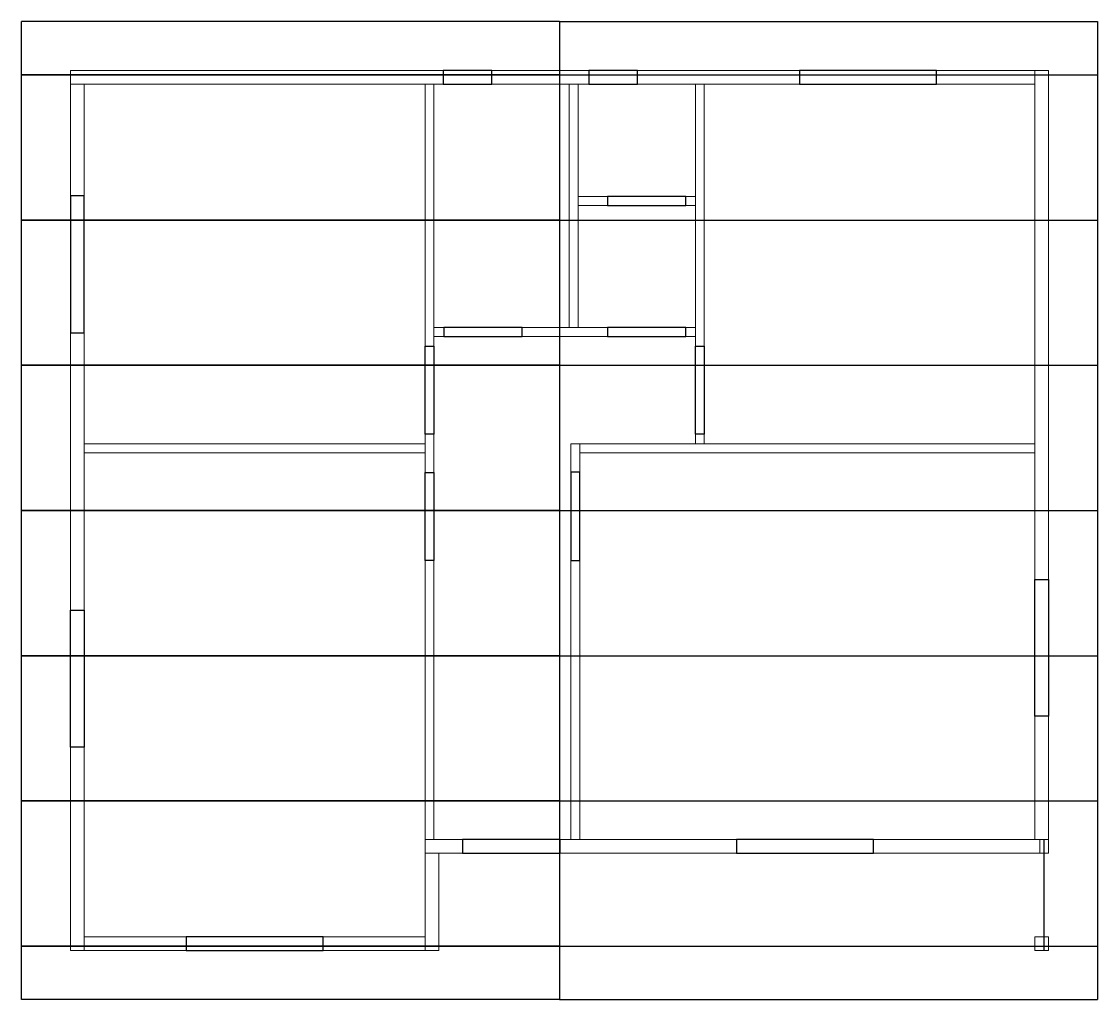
# Model space of a CAD drawing. Header units: centimetres. Extents: x -373760 to 14750, y -122502 to 29584.
# Drawn here: x 3750 to 14750, y 8683 to 18683 of the extents above; entities that cross this region are included whole.
import ezdxf

# ---------------------------------------------------------------- set-up
doc = ezdxf.new("R2010")
doc.units = ezdxf.units.CM
for name, color, linetype in [('ROOF-MAIN', 3, 'Continuous'), ('TRUSS', 4, 'Continuous'), ('WDWK-MAIN', 2, 'Continuous')]:
    doc.layers.add(name, color=color, linetype=linetype)
doc.layers.add('WALL-MAIN', color=1, linetype='Continuous', lineweight=20)

msp = doc.modelspace()

# ---------------------------------------------------------------- linework, layer by layer
at = {"layer": 'ROOF-MAIN'}
for p, q in [((3750.16, 8682.61, 2890), (3750.16, 18682.61, 2890)), ((9250.16, 18682.61, 4540), (3750.16, 18682.61, 2890)), ((9250.16, 18682.61, 4540), (9250.16, 8682.61, 4540)), ((9250.16, 18682.61, 4540), (14750.16, 18682.61, 2890)), ((14750.16, 18682.61, 2890), (14750.16, 8682.61, 2890)), ((9250.16, 8682.61, 4540), (3750.16, 8682.61, 2890)), ((9250.16, 8682.61, 4540), (14750.16, 8682.61, 2890))]:
    msp.add_line(p, q, dxfattribs=at)
at = {"layer": 'TRUSS', "lineweight": -2}
for p, q in [((3750.16, 18137.61, 2800), (14750.16, 18137.61, 2800)), ((3750.16, 18137.61, 2800), (3750.16, 18137.61, 2890)), ((9250.16, 18137.61, 4540), (3750.16, 18137.61, 2890)), ((9250.16, 18137.61, 4540), (14750.16, 18137.61, 2890)), ((14750.16, 18137.61, 2800), (14750.16, 18137.61, 2890)), ((3750.16, 16652.61, 2800), (14750.16, 16652.61, 2800)), ((3750.16, 16652.61, 2800), (3750.16, 16652.61, 2890)), ((9250.16, 16652.61, 4540), (3750.16, 16652.61, 2890)), ((9250.16, 16652.61, 4540), (14750.16, 16652.61, 2890)), ((14750.16, 16652.61, 2800), (14750.16, 16652.61, 2890)), ((3750.16, 15167.61, 2800), (14750.16, 15167.61, 2800)), ((3750.16, 15167.61, 2800), (3750.16, 15167.61, 2890)), ((9250.16, 15167.61, 4540), (3750.16, 15167.61, 2890)), ((9250.16, 15167.61, 4540), (14750.16, 15167.61, 2890)), ((14750.16, 15167.61, 2800), (14750.16, 15167.61, 2890)), ((3750.16, 13682.61, 2800), (14750.16, 13682.61, 2800)), ((3750.16, 13682.61, 2800), (3750.16, 13682.61, 2890)), ((9250.16, 13682.61, 4540), (3750.16, 13682.61, 2890)), ((9250.16, 13682.61, 4540), (14750.16, 13682.61, 2890)), ((14750.16, 13682.61, 2800), (14750.16, 13682.61, 2890)), ((3750.16, 12197.61, 2800), (14750.16, 12197.61, 2800)), ((3750.16, 12197.61, 2800), (3750.16, 12197.61, 2890)), ((9250.16, 12197.61, 4540), (3750.16, 12197.61, 2890)), ((9250.16, 12197.61, 4540), (14750.16, 12197.61, 2890)), ((14750.16, 12197.61, 2800), (14750.16, 12197.61, 2890)), ((3750.16, 10712.61, 2800), (14750.16, 10712.61, 2800)), ((3750.16, 10712.61, 2800), (3750.16, 10712.61, 2890)), ((9250.16, 10712.61, 4540), (3750.16, 10712.61, 2890)), ((9250.16, 10712.61, 4540), (14750.16, 10712.61, 2890)), ((14750.16, 10712.61, 2800), (14750.16, 10712.61, 2890)), ((14205.16, 9182.61, 2800), (14205.16, 10318.88, 2800)), ((14205.16, 9182.61, 2500), (14205.16, 10318.88, 2500)), ((14205.16, 10318.88, 2500), (14205.16, 10318.88, 2800)), ((3750.16, 9227.61, 2800), (14750.16, 9227.61, 2800)), ((3750.16, 9227.61, 2800), (3750.16, 9227.61, 2890)), ((9250.16, 9227.61, 4540), (3750.16, 9227.61, 2890)), ((9250.16, 9227.61, 4540), (14750.16, 9227.61, 2890)), ((14205.16, 9182.61, 2500), (14205.16, 9182.61, 2800)), ((14750.16, 9227.61, 2800), (14750.16, 9227.61, 2890))]:
    msp.add_line(p, q, dxfattribs=at)
at = {"layer": 'WALL-MAIN'}
for p, q in [((4250.16, 18182.61), (14110.16, 18182.61)), ((4250.16, 18042.61), (4250.16, 18182.61)), ((4250.16, 18182.61), (4250.16, 18182.61, 2800)), ((4250.16, 18182.61, 2800), (14110.16, 18182.61, 2800)), ((4250.16, 18042.61, 2800), (4250.16, 18182.61, 2800)), ((14110.16, 18182.61), (14110.16, 18042.61)), ((14250.16, 18182.61), (14110.16, 18182.61)), ((14110.16, 18182.61), (14110.16, 10318.88)), ((14110.16, 18182.61), (14110.16, 18182.61, 2800)), ((14110.16, 18182.61, 2800), (14110.16, 18042.61, 2800)), ((14250.16, 18182.61, 2800), (14110.16, 18182.61, 2800)), ((14110.16, 18182.61, 2800), (14110.16, 10318.88, 2800)), ((14250.16, 10318.88), (14250.16, 18182.61)), ((14250.16, 18182.61), (14250.16, 18182.61, 2800)), ((14250.16, 10318.88, 2800), (14250.16, 18182.61, 2800)), ((14110.16, 18042.61), (4250.16, 18042.61)), ((4390.16, 18042.61), (4250.16, 18042.61)), ((4250.16, 18042.61), (4250.16, 9182.61)), ((4250.16, 18042.61), (4250.16, 18042.61, 2800)), ((14110.16, 18042.61, 2800), (4250.16, 18042.61, 2800)), ((4390.16, 18042.61, 2800), (4250.16, 18042.61, 2800)), ((4250.16, 18042.61, 2800), (4250.16, 9182.61, 2800)), ((4390.16, 9182.61), (4390.16, 18042.61)), ((4390.16, 18042.61), (4390.16, 18042.61, 2800)), ((4390.16, 9182.61, 2800), (4390.16, 18042.61, 2800)), ((7877.02, 18042.61), (7967.02, 18042.61)), ((7877.02, 10318.88), (7877.02, 18042.61)), ((7877.02, 18042.61), (7877.02, 18042.61, 2800)), ((7877.02, 18042.61, 2800), (7967.02, 18042.61, 2800)), ((7877.02, 10318.88, 2800), (7877.02, 18042.61, 2800)), ((7967.02, 18042.61), (7967.02, 10318.88)), ((7967.02, 18042.61), (7967.02, 18042.61, 2800)), ((7967.02, 18042.61, 2800), (7967.02, 10318.88, 2800)), ((9350.16, 18042.61), (9440.16, 18042.61)), ((9350.16, 15552.61), (9350.16, 18042.61)), ((9350.16, 18042.61), (9350.16, 18042.61, 2800)), ((9350.16, 18042.61, 2800), (9440.16, 18042.61, 2800)), ((9350.16, 15552.61, 2800), (9350.16, 18042.61, 2800)), ((9440.16, 18042.61), (9440.16, 15552.61)), ((9440.16, 18042.61), (9440.16, 18042.61, 2800)), ((9440.16, 18042.61, 2800), (9440.16, 15552.61, 2800)), ((10640.16, 18042.61), (10730.16, 18042.61)), ((10640.16, 14362.61), (10640.16, 18042.61)), ((10640.16, 18042.61), (10640.16, 18042.61, 2800)), ((10640.16, 18042.61, 2800), (10730.16, 18042.61, 2800)), ((10640.16, 14362.61, 2800), (10640.16, 18042.61, 2800)), ((10730.16, 18042.61), (10730.16, 14362.61)), ((10730.16, 18042.61), (10730.16, 18042.61, 2800)), ((10730.16, 18042.61, 2800), (10730.16, 14362.61, 2800)), ((14110.16, 18042.61), (14110.16, 18042.61, 2800)), ((10640.16, 16892.61), (9440.16, 16892.61)), ((9440.16, 16892.61), (9440.16, 16802.61)), ((9440.16, 16892.61), (9440.16, 16892.61, 2800)), ((10640.16, 16892.61, 2800), (9440.16, 16892.61, 2800)), ((9440.16, 16892.61, 2800), (9440.16, 16802.61, 2800)), ((10640.16, 16802.61), (10640.16, 16892.61)), ((10640.16, 16892.61), (10640.16, 16892.61, 2800)), ((10640.16, 16802.61, 2800), (10640.16, 16892.61, 2800)), ((9440.16, 16802.61), (10640.16, 16802.61)), ((9440.16, 16802.61), (9440.16, 16802.61, 2800)), ((9440.16, 16802.61, 2800), (10640.16, 16802.61, 2800)), ((10640.16, 16802.61), (10640.16, 16802.61, 2800)), ((7967.02, 15552.61), (10640.16, 15552.61)), ((7967.02, 15462.61), (7967.02, 15552.61)), ((7967.02, 15552.61), (7967.02, 15552.61, 2800)), ((7967.02, 15552.61, 2800), (10640.16, 15552.61, 2800)), ((7967.02, 15462.61, 2800), (7967.02, 15552.61, 2800)), ((9440.16, 15552.61), (9350.16, 15552.61)), ((9350.16, 15552.61), (9350.16, 15552.61, 2800)), ((9440.16, 15552.61, 2800), (9350.16, 15552.61, 2800)), ((9440.16, 15552.61), (9440.16, 15552.61, 2800)), ((10640.16, 15552.61), (10640.16, 15462.61)), ((10640.16, 15552.61), (10640.16, 15552.61, 2800)), ((10640.16, 15552.61, 2800), (10640.16, 15462.61, 2800)), ((10640.16, 15462.61), (7967.02, 15462.61)), ((7967.02, 15462.61), (7967.02, 15462.61, 2800)), ((10640.16, 15462.61, 2800), (7967.02, 15462.61, 2800)), ((10640.16, 15462.61), (10640.16, 15462.61, 2800)), ((4390.16, 14362.61), (7877.02, 14362.61)), ((4390.16, 14272.61), (4390.16, 14362.61)), ((4390.16, 14362.61), (4390.16, 14362.61, 2800)), ((4390.16, 14362.61, 2800), (7877.02, 14362.61, 2800)), ((4390.16, 14272.61, 2800), (4390.16, 14362.61, 2800)), ((7877.02, 14362.61), (7877.02, 14272.61)), ((7877.02, 14362.61), (7877.02, 14362.61, 2800)), ((7877.02, 14362.61, 2800), (7877.02, 14272.61, 2800)), ((9367.02, 14362.61), (9457.02, 14362.61)), ((9367.02, 10318.88), (9367.02, 14362.61)), ((9367.02, 14362.61), (9367.02, 14362.61, 2800)), ((9367.02, 14362.61, 2800), (9457.02, 14362.61, 2800)), ((9367.02, 10318.88, 2800), (9367.02, 14362.61, 2800)), ((9457.02, 14362.61), (9457.02, 10318.88)), ((9457.02, 14362.61), (9457.02, 14272.61)), ((14110.16, 14362.61), (9457.02, 14362.61)), ((9457.02, 14362.61), (9457.02, 14362.61, 2800)), ((9457.02, 14362.61, 2800), (9457.02, 10318.88, 2800)), ((9457.02, 14362.61, 2800), (9457.02, 14272.61, 2800)), ((14110.16, 14362.61, 2800), (9457.02, 14362.61, 2800)), ((10730.16, 14362.61), (10640.16, 14362.61)), ((10640.16, 14362.61), (10640.16, 14362.61, 2800)), ((10730.16, 14362.61, 2800), (10640.16, 14362.61, 2800)), ((10730.16, 14362.61), (10730.16, 14362.61, 2800)), ((14110.16, 14272.61), (14110.16, 14362.61)), ((14110.16, 14362.61), (14110.16, 14362.61, 2800)), ((14110.16, 14272.61, 2800), (14110.16, 14362.61, 2800)), ((7877.02, 14272.61), (4390.16, 14272.61)), ((4390.16, 14272.61), (4390.16, 14272.61, 2800)), ((7877.02, 14272.61, 2800), (4390.16, 14272.61, 2800)), ((7877.02, 14272.61), (7877.02, 14272.61, 2800)), ((9457.02, 14272.61), (14110.16, 14272.61)), ((9457.02, 14272.61), (9457.02, 14272.61, 2800)), ((9457.02, 14272.61, 2800), (14110.16, 14272.61, 2800)), ((14110.16, 14272.61), (14110.16, 14272.61, 2800)), ((7877.02, 10178.88), (7877.02, 10318.88)), ((7877.02, 10318.88), (14250.16, 10318.88)), ((7967.02, 10318.88), (7877.02, 10318.88)), ((7877.02, 10318.88), (7877.02, 10318.88, 2800)), ((7877.02, 10178.88, 2800), (7877.02, 10318.88, 2800)), ((7877.02, 10318.88, 2800), (14160.16, 10318.88, 2800)), ((7967.02, 10318.88, 2800), (7877.02, 10318.88, 2800)), ((7967.02, 10318.88), (7967.02, 10318.88, 2800)), ((9457.02, 10318.88), (9367.02, 10318.88)), ((9367.02, 10318.88), (9367.02, 10318.88, 2800)), ((9457.02, 10318.88, 2800), (9367.02, 10318.88, 2800)), ((9457.02, 10318.88), (9457.02, 10318.88, 2800)), ((14110.16, 10318.88), (14250.16, 10318.88)), ((14110.16, 10318.88), (14110.16, 10318.88, 2800)), ((14110.16, 10318.88, 2800), (14250.16, 10318.88, 2800)), ((14160.16, 10318.88, 2800), (14160.16, 10178.88, 2800)), ((14160.16, 10318.88, 2800), (14160.16, 10318.88, 2500)), ((14160.16, 10178.88, 2500), (14160.16, 10318.88, 2500)), ((14250.16, 10318.88, 2500), (14160.16, 10318.88, 2500)), ((14250.16, 10318.88), (14250.16, 10178.88)), ((14250.16, 10318.88), (14250.16, 10318.88, 2800)), ((14250.16, 10178.88, 2500), (14250.16, 10318.88, 2500)), ((14250.16, 10178.88), (7877.02, 10178.88)), ((7877.02, 9182.61), (7877.02, 10178.88)), ((7877.02, 10178.88), (8017.02, 10178.88)), ((7877.02, 10178.88), (7877.02, 10178.88, 2800)), ((14160.16, 10178.88, 2800), (7877.02, 10178.88, 2800)), ((7877.02, 9182.61, 2800), (7877.02, 10178.88, 2800)), ((7877.02, 10178.88, 2800), (8017.02, 10178.88, 2800)), ((8017.02, 9182.61), (8017.02, 10178.88)), ((8017.02, 10178.88), (8017.02, 10178.88, 2800)), ((8017.02, 10178.88, 2800), (8017.02, 9182.61, 2800)), ((14250.16, 10178.88, 2500), (14160.16, 10178.88, 2500)), ((14160.16, 10178.88, 2500), (14160.16, 10178.88, 2800)), ((14250.16, 10178.88), (14250.16, 10178.88, 2500)), ((4390.16, 9322.61), (7877.02, 9322.61)), ((4390.16, 9182.61), (4390.16, 9322.61)), ((4390.16, 9322.61), (4390.16, 9322.61, 2800)), ((4390.16, 9322.61, 2800), (7877.02, 9322.61, 2800)), ((4390.16, 9182.61, 2800), (4390.16, 9322.61, 2800)), ((7877.02, 9322.61), (7877.02, 9182.61)), ((7877.02, 9322.61), (7877.02, 9322.61, 2800)), ((7877.02, 9322.61, 2800), (7877.02, 9182.61, 2800)), ((14250.16, 9322.61), (14110.16, 9322.61)), ((14110.16, 9322.61), (14110.16, 9182.61)), ((14110.16, 9322.61), (14110.16, 9322.61, 2500)), ((14250.16, 9322.61, 2500), (14110.16, 9322.61, 2500)), ((14110.16, 9322.61, 2500), (14110.16, 9182.61, 2500)), ((14250.16, 9182.61), (14250.16, 9322.61)), ((14250.16, 9322.61), (14250.16, 9322.61, 2500)), ((14250.16, 9182.61, 2500), (14250.16, 9322.61, 2500)), ((4250.16, 9182.61), (4390.16, 9182.61)), ((4250.16, 9182.61), (4250.16, 9182.61, 2800)), ((4250.16, 9182.61, 2800), (4390.16, 9182.61, 2800)), ((7877.02, 9182.61), (4390.16, 9182.61)), ((4390.16, 9182.61), (4390.16, 9182.61, 2800)), ((7877.02, 9182.61, 2800), (4390.16, 9182.61, 2800)), ((8017.02, 9182.61), (7877.02, 9182.61)), ((7877.02, 9182.61), (7877.02, 9182.61, 2800)), ((8017.02, 9182.61, 2800), (7877.02, 9182.61, 2800)), ((8017.02, 9182.61), (8017.02, 9182.61, 2800)), ((14110.16, 9182.61), (14250.16, 9182.61)), ((14110.16, 9182.61), (14110.16, 9182.61, 2500)), ((14110.16, 9182.61, 2500), (14250.16, 9182.61, 2500)), ((14250.16, 9182.61), (14250.16, 9182.61, 2500))]:
    msp.add_line(p, q, dxfattribs=at)
at = {"layer": 'WDWK-MAIN'}
for p, q in [((8559.86, 18182.61, 2100), (8059.86, 18182.61, 2100)), ((8059.86, 18182.61, 2100), (8059.86, 18042.61, 2100)), ((8559.86, 18182.61, 1600), (8059.86, 18182.61, 1600)), ((8059.86, 18182.61, 1600), (8059.86, 18042.61, 1600)), ((8559.86, 18042.61, 2100), (8559.86, 18182.61, 2100)), ((8559.86, 18042.61, 1600), (8559.86, 18182.61, 1600)), ((8059.86, 18042.61, 2100), (8559.86, 18042.61, 2100)), ((8059.86, 18042.61, 1600), (8559.86, 18042.61, 1600))]:
    msp.add_line(p, q, dxfattribs=at)
at = {"layer": 'WDWK-MAIN', "lineweight": -2}
for p, q in [((8059.86, 18182.61, 1600), (8059.86, 18182.61, 2100)), ((8559.86, 18182.61, 1600), (8559.86, 18182.61, 2100)), ((10048.67, 18182.61, 2100), (9548.67, 18182.61, 2100)), ((9548.67, 18182.61, 2100), (9548.67, 18042.61, 2100)), ((10048.67, 18182.61, 1600), (9548.67, 18182.61, 1600)), ((9548.67, 18182.61, 1600), (9548.67, 18042.61, 1600)), ((9548.67, 18182.61, 1600), (9548.67, 18182.61, 2100)), ((10048.67, 18042.61, 2100), (10048.67, 18182.61, 2100)), ((10048.67, 18042.61, 1600), (10048.67, 18182.61, 1600)), ((10048.67, 18182.61, 1600), (10048.67, 18182.61, 2100)), ((13105.38, 18182.61, 2100), (11705.38, 18182.61, 2100)), ((11705.38, 18182.61, 2100), (11705.38, 18042.61, 2100)), ((13105.38, 18182.61, 700), (11705.38, 18182.61, 700)), ((11705.38, 18182.61, 700), (11705.38, 18042.61, 700)), ((11705.38, 18182.61, 700), (11705.38, 18182.61, 2100)), ((13105.38, 18042.61, 2100), (13105.38, 18182.61, 2100)), ((13105.38, 18042.61, 700), (13105.38, 18182.61, 700)), ((13105.38, 18182.61, 700), (13105.38, 18182.61, 2100)), ((8059.86, 18042.61, 1600), (8059.86, 18042.61, 2100)), ((8559.86, 18042.61, 1600), (8559.86, 18042.61, 2100)), ((9548.67, 18042.61, 2100), (10048.67, 18042.61, 2100)), ((9548.67, 18042.61, 1600), (10048.67, 18042.61, 1600)), ((9548.67, 18042.61, 1600), (9548.67, 18042.61, 2100)), ((10048.67, 18042.61, 1600), (10048.67, 18042.61, 2100)), ((11705.38, 18042.61, 2100), (13105.38, 18042.61, 2100)), ((11705.38, 18042.61, 700), (13105.38, 18042.61, 700)), ((11705.38, 18042.61, 700), (11705.38, 18042.61, 2100)), ((13105.38, 18042.61, 700), (13105.38, 18042.61, 2100)), ((4390.16, 16899.03, 2100), (4250.16, 16899.03, 2100)), ((4250.16, 16899.03, 2100), (4250.16, 15499.03, 2100)), ((4390.16, 16899.03, 700), (4250.16, 16899.03, 700)), ((4250.16, 16899.03, 700), (4250.16, 15499.03, 700)), ((4250.16, 16899.03, 700), (4250.16, 16899.03, 2100)), ((4390.16, 15499.03, 2100), (4390.16, 16899.03, 2100)), ((4390.16, 15499.03, 700), (4390.16, 16899.03, 700)), ((4390.16, 16899.03, 700), (4390.16, 16899.03, 2100)), ((10540.16, 16892.61), (9740.16, 16892.61)), ((9740.16, 16892.61), (9740.16, 16802.61)), ((10540.16, 16892.61, 2100), (9740.16, 16892.61, 2100)), ((9740.16, 16892.61, 2100), (9740.16, 16802.61, 2100)), ((9740.16, 16892.61), (9740.16, 16892.61, 2100)), ((10540.16, 16802.61), (10540.16, 16892.61)), ((10540.16, 16802.61, 2100), (10540.16, 16892.61, 2100)), ((10540.16, 16892.61), (10540.16, 16892.61, 2100)), ((9740.16, 16802.61), (10540.16, 16802.61)), ((9740.16, 16802.61, 2100), (10540.16, 16802.61, 2100)), ((9740.16, 16802.61), (9740.16, 16802.61, 2100)), ((10540.16, 16802.61), (10540.16, 16802.61, 2100)), ((8867.02, 15552.61), (8067.02, 15552.61)), ((8067.02, 15552.61), (8067.02, 15462.61)), ((8867.02, 15552.61, 2100), (8067.02, 15552.61, 2100)), ((8067.02, 15552.61, 2100), (8067.02, 15462.61, 2100)), ((8067.02, 15552.61), (8067.02, 15552.61, 2100)), ((8867.02, 15462.61), (8867.02, 15552.61)), ((8867.02, 15462.61, 2100), (8867.02, 15552.61, 2100)), ((8867.02, 15552.61), (8867.02, 15552.61, 2100)), ((10540.16, 15552.61), (9740.16, 15552.61)), ((9740.16, 15552.61), (9740.16, 15462.61)), ((10540.16, 15552.61, 2100), (9740.16, 15552.61, 2100)), ((9740.16, 15552.61, 2100), (9740.16, 15462.61, 2100)), ((9740.16, 15552.61), (9740.16, 15552.61, 2100)), ((10540.16, 15462.61), (10540.16, 15552.61)), ((10540.16, 15462.61, 2100), (10540.16, 15552.61, 2100)), ((10540.16, 15552.61), (10540.16, 15552.61, 2100)), ((4250.16, 15499.03, 2100), (4390.16, 15499.03, 2100)), ((4250.16, 15499.03, 700), (4390.16, 15499.03, 700)), ((4250.16, 15499.03, 700), (4250.16, 15499.03, 2100)), ((4390.16, 15499.03, 700), (4390.16, 15499.03, 2100)), ((8067.02, 15462.61), (8867.02, 15462.61)), ((8067.02, 15462.61, 2100), (8867.02, 15462.61, 2100)), ((8067.02, 15462.61), (8067.02, 15462.61, 2100)), ((8867.02, 15462.61), (8867.02, 15462.61, 2100)), ((9740.16, 15462.61), (10540.16, 15462.61)), ((9740.16, 15462.61, 2100), (10540.16, 15462.61, 2100)), ((9740.16, 15462.61), (9740.16, 15462.61, 2100)), ((10540.16, 15462.61), (10540.16, 15462.61, 2100)), ((7877.25, 15362.61), (7967.02, 15362.61)), ((7877.25, 14462.61), (7877.25, 15362.61)), ((7877.25, 15362.61, 2100), (7967.02, 15362.61, 2100)), ((7877.25, 14462.61, 2100), (7877.25, 15362.61, 2100)), ((7877.25, 15362.61), (7877.25, 15362.61, 2100)), ((7967.02, 15362.61), (7967.02, 14462.61)), ((7967.02, 15362.61, 2100), (7967.02, 14462.61, 2100)), ((7967.02, 15362.61), (7967.02, 15362.61, 2100)), ((10640.16, 15362.61), (10730.16, 15362.61)), ((10640.16, 14462.61), (10640.16, 15362.61)), ((10640.16, 15362.61, 2100), (10730.16, 15362.61, 2100)), ((10640.16, 14462.61, 2100), (10640.16, 15362.61, 2100)), ((10640.38, 15362.61), (10640.38, 15362.61, 2100)), ((10730.16, 15362.61), (10730.16, 14462.61)), ((10730.16, 15362.61, 2100), (10730.16, 14462.61, 2100)), ((10730.16, 15362.61), (10730.16, 15362.61, 2100)), ((7967.02, 14462.61), (7877.25, 14462.61)), ((7967.02, 14462.61, 2100), (7877.25, 14462.61, 2100)), ((7877.25, 14462.61), (7877.25, 14462.61, 2100)), ((7967.02, 14462.61), (7967.02, 14462.61, 2100)), ((10730.16, 14462.61), (10640.16, 14462.61)), ((10730.16, 14462.61, 2100), (10640.16, 14462.61, 2100)), ((10640.16, 14462.61), (10640.16, 14462.61, 2100)), ((10730.16, 14462.61), (10730.16, 14462.61, 2100)), ((7877.25, 14072.61), (7967.02, 14072.61)), ((7877.25, 13172.61), (7877.25, 14072.61)), ((7877.25, 14072.61, 2100), (7967.02, 14072.61, 2100)), ((7877.25, 13172.61, 2100), (7877.25, 14072.61, 2100)), ((7877.25, 14072.61), (7877.25, 14072.61, 2100)), ((7967.02, 14072.61), (7967.02, 13172.61)), ((7967.02, 14072.61, 2100), (7967.02, 13172.61, 2100)), ((7967.02, 14072.61), (7967.02, 14072.61, 2100)), ((9457.02, 14074.85), (9367.02, 14074.85)), ((9367.02, 14074.85), (9367.02, 13172.61)), ((9457.02, 14074.85, 2100), (9367.02, 14074.85, 2100)), ((9367.02, 14074.85, 2100), (9367.02, 13172.61, 2100)), ((9367.25, 14074.85), (9367.25, 14074.85, 2100)), ((9457.02, 13172.61), (9457.02, 14074.85)), ((9457.02, 13172.61, 2100), (9457.02, 14074.85, 2100)), ((9457.02, 14074.85), (9457.02, 14074.85, 2100)), ((7967.02, 13172.61), (7877.25, 13172.61)), ((7967.02, 13172.61, 2100), (7877.25, 13172.61, 2100)), ((7877.25, 13172.61), (7877.25, 13172.61, 2100)), ((7967.02, 13172.61), (7967.02, 13172.61, 2100)), ((9367.02, 13172.61), (9457.02, 13172.61)), ((9367.02, 13172.61, 2100), (9457.02, 13172.61, 2100)), ((9367.02, 13172.61), (9367.02, 13172.61, 2100)), ((9457.02, 13172.61), (9457.02, 13172.61, 2100)), ((14110.16, 11578.13, 2100), (14110.16, 12978.13, 2100)), ((14110.16, 12978.13, 2100), (14250.16, 12978.13, 2100)), ((14110.16, 11578.13, 700), (14110.16, 12978.13, 700)), ((14110.16, 12978.13, 700), (14250.16, 12978.13, 700)), ((14110.16, 12978.13, 700), (14110.16, 12978.13, 2100)), ((14250.16, 12978.13, 2100), (14250.16, 11578.13, 2100)), ((14250.16, 12978.13, 700), (14250.16, 11578.13, 700)), ((14250.16, 12978.13, 700), (14250.16, 12978.13, 2100)), ((4250.16, 12663.95, 2100), (4390.16, 12663.95, 2100)), ((4250.16, 11263.95, 2100), (4250.16, 12663.95, 2100)), ((4250.16, 12663.95, 700), (4390.16, 12663.95, 700)), ((4250.16, 11263.95, 700), (4250.16, 12663.95, 700)), ((4250.16, 12663.95, 700), (4250.16, 12663.95, 2100)), ((4390.16, 12663.95, 2100), (4390.16, 11263.95, 2100)), ((4390.16, 12663.95, 700), (4390.16, 11263.95, 700)), ((4390.16, 12663.95, 700), (4390.16, 12663.95, 2100)), ((14250.16, 11578.13, 2100), (14110.16, 11578.13, 2100)), ((14250.16, 11578.13, 700), (14110.16, 11578.13, 700)), ((14110.16, 11578.13, 700), (14110.16, 11578.13, 2100)), ((14250.16, 11578.13, 700), (14250.16, 11578.13, 2100)), ((4390.16, 11263.95, 2100), (4250.16, 11263.95, 2100)), ((4390.16, 11263.95, 700), (4250.16, 11263.95, 700)), ((4250.16, 11263.95, 700), (4250.16, 11263.95, 2100)), ((4390.16, 11263.95, 700), (4390.16, 11263.95, 2100)), ((9258.37, 10318.88), (8258.37, 10318.88)), ((8258.37, 10318.88), (8258.37, 10178.88)), ((9258.37, 10318.88, 2100), (8258.37, 10318.88, 2100)), ((8258.37, 10318.88, 2100), (8258.37, 10178.88, 2100)), ((8258.37, 10318.88), (8258.37, 10318.88, 2100)), ((9258.37, 10178.88), (9258.37, 10318.88)), ((9258.37, 10178.88, 2100), (9258.37, 10318.88, 2100)), ((9258.37, 10318.88), (9258.37, 10318.88, 2100)), ((12459.11, 10318.88, 2100), (11059.11, 10318.88, 2100)), ((11059.11, 10318.88, 2100), (11059.11, 10178.88, 2100)), ((12459.11, 10318.88, 700), (11059.11, 10318.88, 700)), ((11059.11, 10318.88, 700), (11059.11, 10178.88, 700)), ((11059.11, 10318.88, 700), (11059.11, 10318.88, 2100)), ((12459.11, 10178.88, 2100), (12459.11, 10318.88, 2100)), ((12459.11, 10178.88, 700), (12459.11, 10318.88, 700)), ((12459.11, 10318.88, 700), (12459.11, 10318.88, 2100)), ((8258.37, 10178.88), (9258.37, 10178.88)), ((8258.37, 10178.88, 2100), (9258.37, 10178.88, 2100)), ((8258.37, 10178.88), (8258.37, 10178.88, 2100)), ((9258.37, 10178.88), (9258.37, 10178.88, 2100)), ((11059.11, 10178.88, 2100), (12459.11, 10178.88, 2100)), ((11059.11, 10178.88, 700), (12459.11, 10178.88, 700)), ((11059.11, 10178.88, 700), (11059.11, 10178.88, 2100)), ((12459.11, 10178.88, 700), (12459.11, 10178.88, 2100)), ((6832.62, 9322.61, 2100), (5432.62, 9322.61, 2100)), ((5432.62, 9322.61, 2100), (5432.62, 9182.61, 2100)), ((6832.62, 9322.61, 700), (5432.62, 9322.61, 700)), ((5432.62, 9322.61, 700), (5432.62, 9182.61, 700)), ((5432.62, 9322.61, 700), (5432.62, 9322.61, 2100)), ((6832.62, 9182.61, 2100), (6832.62, 9322.61, 2100)), ((6832.62, 9182.61, 700), (6832.62, 9322.61, 700)), ((6832.62, 9322.61, 700), (6832.62, 9322.61, 2100)), ((5432.62, 9182.61, 2100), (6832.62, 9182.61, 2100)), ((5432.62, 9182.61, 700), (6832.62, 9182.61, 700)), ((5432.62, 9182.61, 700), (5432.62, 9182.61, 2100)), ((6832.62, 9182.61, 700), (6832.62, 9182.61, 2100))]:
    msp.add_line(p, q, dxfattribs=at)

doc.saveas('drawing.dxf')
